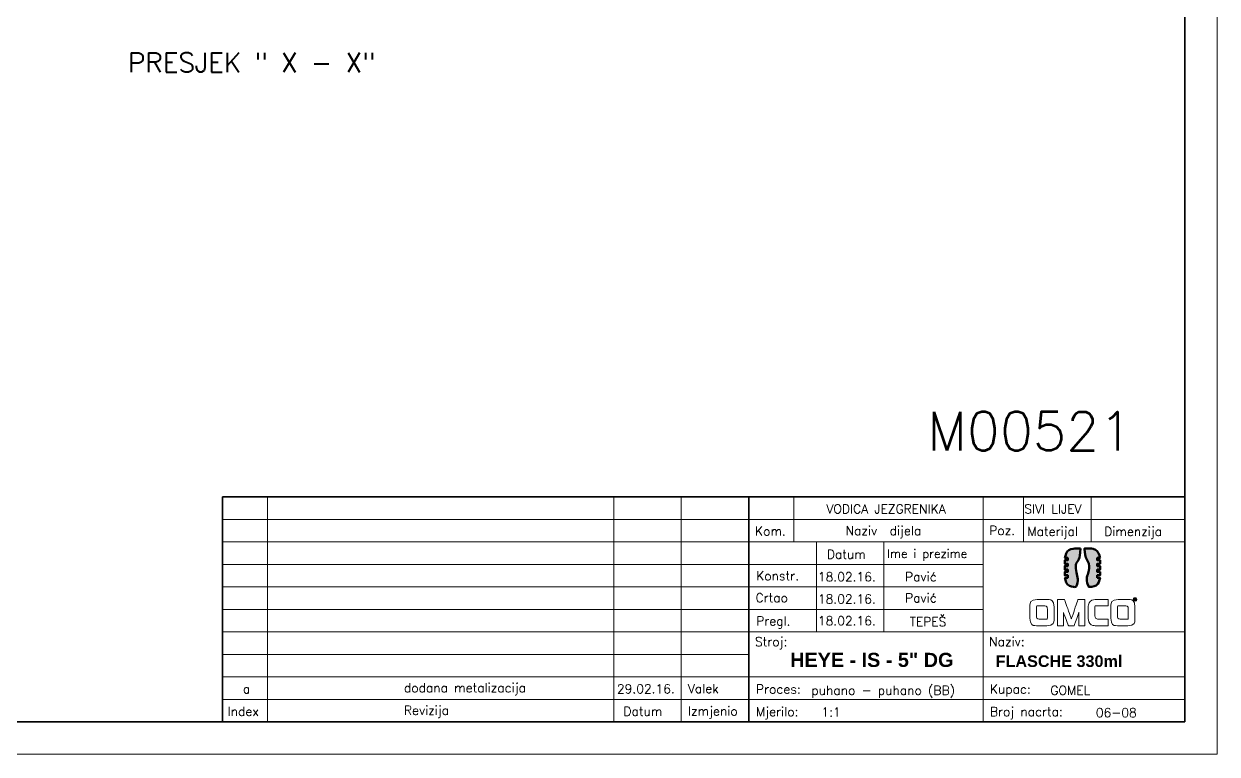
# Model space of a CAD drawing. Extents: x 678 to 975, y 7 to 427.
# Drawn here: x 789.3 to 974.7, y 6.8 to 120.3 of the extents above; entities that cross this region are included whole.
import ezdxf

# ---------------------------------------------------------------- set-up
doc = ezdxf.new("R2010")
doc.units = 0
doc.header["$LTSCALE"] = 0.2
doc.layers.get('0').update_dxf_attribs({"linetype": 'CONTINUOUS', "lineweight": 15})
doc.layers.add('3', color=3, linetype='CONTINUOUS', lineweight=35)
doc.layers.add('4', color=5, linetype='CONTINUOUS', lineweight=50)
doc.styles.add('ROMANS', font='romans.shx')

msp = doc.modelspace()

# ---------------------------------------------------------------- hatches: boundary and pattern name
at = {"layer": '4'}
h = msp.add_hatch(color=142, dxfattribs=at)
edge = h.paths.add_edge_path()
edge.add_spline(control_points=[(951.061, 34.203), (951.061, 34.203), (951.061, 34.203), (951.061, 34.203), (951.061, 34.203), (951.217, 32.824), (952.435, 32.753), (952.615, 32.753), (952.615, 32.753), (952.615, 32.753), (952.75, 32.754), (952.75, 32.754), (952.75, 32.754), (953.389, 33.673), (952.745, 35.013), (952.745, 35.972), (952.745, 35.972), (952.745, 36.724), (953.408, 36.925), (953.48, 38.731), (953.48, 38.731), (952.716, 38.731), (952.716, 38.731), (952.716, 38.731), (951.426, 38.731), (951.132, 37.736), (951.064, 37.281)], knot_values=[0.8095238, 0.8095238, 0.8095238, 0.8095238, 0.8095238, 0.8095238, 0.8095238, 0.8095238, 0.8571429, 0.8571429, 0.8571429, 0.8571429, 0.9047619, 0.9047619, 0.9047619, 0.9047619, 0.952381, 0.952381, 0.952381, 0.952381, 1, 1, 1, 1.047619, 1.047619, 1.047619, 1.047619, 1.0952381, 1.0952381, 1.0952381, 1.0952381], degree=3, periodic=0)
edge.add_spline(control_points=[(951.064, 37.281), (951.064, 37.281), (951.502, 37.281), (951.502, 37.281)], knot_values=[0.0952381, 0.0952381, 0.0952381, 0.0952381, 0.1428571, 0.1428571, 0.1428571, 0.1428571], degree=3, periodic=0)
edge.add_spline(control_points=[(951.502, 37.281), (951.502, 37.281), (951.502, 37.281), (951.502, 37.281), (951.502, 37.281), (951.502, 37.281), (951.502, 36.915), (951.502, 36.915)], knot_values=[0.1428571, 0.1428571, 0.1428571, 0.1428571, 0.1428571, 0.1428571, 0.1428571, 0.1428571, 0.1904762, 0.1904762, 0.1904762, 0.1904762], degree=3, periodic=0)
edge.add_spline(control_points=[(951.502, 36.915), (951.502, 36.915), (951.502, 36.915), (951.502, 36.915), (951.502, 36.915), (951.502, 36.915), (951.044, 36.915), (951.044, 36.915)], knot_values=[0.1904762, 0.1904762, 0.1904762, 0.1904762, 0.1904762, 0.1904762, 0.1904762, 0.1904762, 0.2380952, 0.2380952, 0.2380952, 0.2380952], degree=3, periodic=0)
edge.add_spline(control_points=[(951.044, 36.915), (951.044, 36.915), (951.044, 36.915), (951.044, 36.915), (951.044, 36.915), (951.044, 36.915), (951.044, 36.377), (951.044, 36.377)], knot_values=[0.2380952, 0.2380952, 0.2380952, 0.2380952, 0.2380952, 0.2380952, 0.2380952, 0.2380952, 0.2857143, 0.2857143, 0.2857143, 0.2857143], degree=3, periodic=0)
edge.add_spline(control_points=[(951.044, 36.377), (951.044, 36.377), (951.044, 36.377), (951.044, 36.377), (951.044, 36.377), (951.044, 36.377), (951.502, 36.377), (951.502, 36.377)], knot_values=[0.2857143, 0.2857143, 0.2857143, 0.2857143, 0.2857143, 0.2857143, 0.2857143, 0.2857143, 0.3333333, 0.3333333, 0.3333333, 0.3333333], degree=3, periodic=0)
edge.add_spline(control_points=[(951.502, 36.377), (951.502, 36.377), (951.502, 36.377), (951.502, 36.377), (951.502, 36.377), (951.502, 36.377), (951.502, 36.011), (951.502, 36.011)], knot_values=[0.3333333, 0.3333333, 0.3333333, 0.3333333, 0.3333333, 0.3333333, 0.3333333, 0.3333333, 0.3809524, 0.3809524, 0.3809524, 0.3809524], degree=3, periodic=0)
edge.add_spline(control_points=[(951.502, 36.011), (951.502, 36.011), (951.502, 36.011), (951.502, 36.011), (951.502, 36.011), (951.502, 36.011), (951.044, 36.011), (951.044, 36.011)], knot_values=[0.3809524, 0.3809524, 0.3809524, 0.3809524, 0.3809524, 0.3809524, 0.3809524, 0.3809524, 0.4285714, 0.4285714, 0.4285714, 0.4285714], degree=3, periodic=0)
edge.add_spline(control_points=[(951.044, 36.011), (951.044, 36.011), (951.044, 36.011), (951.044, 36.011), (951.044, 36.011), (951.044, 36.011), (951.044, 35.473), (951.044, 35.473)], knot_values=[0.4285714, 0.4285714, 0.4285714, 0.4285714, 0.4285714, 0.4285714, 0.4285714, 0.4285714, 0.4761905, 0.4761905, 0.4761905, 0.4761905], degree=3, periodic=0)
edge.add_spline(control_points=[(951.044, 35.473), (951.044, 35.473), (951.044, 35.473), (951.044, 35.473), (951.044, 35.473), (951.044, 35.473), (951.502, 35.473), (951.502, 35.473)], knot_values=[0.4761905, 0.4761905, 0.4761905, 0.4761905, 0.4761905, 0.4761905, 0.4761905, 0.4761905, 0.5238095, 0.5238095, 0.5238095, 0.5238095], degree=3, periodic=0)
edge.add_spline(control_points=[(951.502, 35.473), (951.502, 35.473), (951.502, 35.473), (951.502, 35.473), (951.502, 35.473), (951.502, 35.473), (951.502, 35.107), (951.502, 35.107)], knot_values=[0.5238095, 0.5238095, 0.5238095, 0.5238095, 0.5238095, 0.5238095, 0.5238095, 0.5238095, 0.5714286, 0.5714286, 0.5714286, 0.5714286], degree=3, periodic=0)
edge.add_spline(control_points=[(951.502, 35.107), (951.502, 35.107), (951.502, 35.107), (951.502, 35.107), (951.502, 35.107), (951.502, 35.107), (951.044, 35.107), (951.044, 35.107)], knot_values=[0.5714286, 0.5714286, 0.5714286, 0.5714286, 0.5714286, 0.5714286, 0.5714286, 0.5714286, 0.6190476, 0.6190476, 0.6190476, 0.6190476], degree=3, periodic=0)
edge.add_spline(control_points=[(951.044, 35.107), (951.044, 35.107), (951.044, 35.107), (951.044, 35.107), (951.044, 35.107), (951.044, 35.107), (951.044, 34.569), (951.044, 34.569)], knot_values=[0.6190476, 0.6190476, 0.6190476, 0.6190476, 0.6190476, 0.6190476, 0.6190476, 0.6190476, 0.6666667, 0.6666667, 0.6666667, 0.6666667], degree=3, periodic=0)
edge.add_spline(control_points=[(951.044, 34.569), (951.044, 34.569), (951.044, 34.569), (951.044, 34.569), (951.044, 34.569), (951.044, 34.569), (951.502, 34.569), (951.502, 34.569)], knot_values=[0.6666667, 0.6666667, 0.6666667, 0.6666667, 0.6666667, 0.6666667, 0.6666667, 0.6666667, 0.7142857, 0.7142857, 0.7142857, 0.7142857], degree=3, periodic=0)
edge.add_spline(control_points=[(951.502, 34.569), (951.502, 34.569), (951.502, 34.569), (951.502, 34.569), (951.502, 34.569), (951.502, 34.569), (951.502, 34.203), (951.502, 34.203)], knot_values=[0.7142857, 0.7142857, 0.7142857, 0.7142857, 0.7142857, 0.7142857, 0.7142857, 0.7142857, 0.7619048, 0.7619048, 0.7619048, 0.7619048], degree=3, periodic=0)
edge.add_spline(control_points=[(951.502, 34.203), (951.502, 34.203), (951.502, 34.203), (951.502, 34.203), (951.502, 34.203), (951.502, 34.203), (951.061, 34.203), (951.061, 34.203)], knot_values=[0.7619048, 0.7619048, 0.7619048, 0.7619048, 0.7619048, 0.7619048, 0.7619048, 0.7619048, 0.8095238, 0.8095238, 0.8095238, 0.8095238], degree=3, periodic=0)
h = msp.add_hatch(color=253, dxfattribs=at)
edge = h.paths.add_edge_path()
edge.add_spline(control_points=[(956.078, 35.473), (956.078, 35.473), (956.078, 35.473), (956.078, 35.473), (956.078, 35.473), (956.078, 35.473), (956.536, 35.473), (956.536, 35.473)], knot_values=[0.2380952, 0.2380952, 0.2380952, 0.2380952, 0.2380952, 0.2380952, 0.2380952, 0.2380952, 0.2857143, 0.2857143, 0.2857143, 0.2857143], degree=3, periodic=0)
edge.add_spline(control_points=[(956.536, 35.473), (956.536, 35.473), (956.536, 35.473), (956.536, 35.473), (956.536, 35.473), (956.536, 35.473), (956.536, 36.011), (956.536, 36.011)], knot_values=[0.2857143, 0.2857143, 0.2857143, 0.2857143, 0.2857143, 0.2857143, 0.2857143, 0.2857143, 0.3333333, 0.3333333, 0.3333333, 0.3333333], degree=3, periodic=0)
edge.add_spline(control_points=[(956.536, 36.011), (956.536, 36.011), (956.536, 36.011), (956.536, 36.011), (956.536, 36.011), (956.536, 36.011), (956.078, 36.011), (956.078, 36.011)], knot_values=[0.3333333, 0.3333333, 0.3333333, 0.3333333, 0.3333333, 0.3333333, 0.3333333, 0.3333333, 0.3809524, 0.3809524, 0.3809524, 0.3809524], degree=3, periodic=0)
edge.add_spline(control_points=[(956.078, 36.011), (956.078, 36.011), (956.078, 36.011), (956.078, 36.011), (956.078, 36.011), (956.078, 36.011), (956.078, 36.377), (956.078, 36.377)], knot_values=[0.3809524, 0.3809524, 0.3809524, 0.3809524, 0.3809524, 0.3809524, 0.3809524, 0.3809524, 0.4285714, 0.4285714, 0.4285714, 0.4285714], degree=3, periodic=0)
edge.add_spline(control_points=[(956.078, 36.377), (956.078, 36.377), (956.078, 36.377), (956.078, 36.377), (956.078, 36.377), (956.078, 36.377), (956.536, 36.377), (956.536, 36.377)], knot_values=[0.4285714, 0.4285714, 0.4285714, 0.4285714, 0.4285714, 0.4285714, 0.4285714, 0.4285714, 0.4761905, 0.4761905, 0.4761905, 0.4761905], degree=3, periodic=0)
edge.add_spline(control_points=[(956.536, 36.377), (956.536, 36.377), (956.536, 36.377), (956.536, 36.377), (956.536, 36.377), (956.536, 36.377), (956.536, 36.915), (956.536, 36.915)], knot_values=[0.4761905, 0.4761905, 0.4761905, 0.4761905, 0.4761905, 0.4761905, 0.4761905, 0.4761905, 0.5238095, 0.5238095, 0.5238095, 0.5238095], degree=3, periodic=0)
edge.add_spline(control_points=[(956.536, 36.915), (956.536, 36.915), (956.536, 36.915), (956.536, 36.915), (956.536, 36.915), (956.536, 36.915), (956.078, 36.915), (956.078, 36.915)], knot_values=[0.5238095, 0.5238095, 0.5238095, 0.5238095, 0.5238095, 0.5238095, 0.5238095, 0.5238095, 0.5714286, 0.5714286, 0.5714286, 0.5714286], degree=3, periodic=0)
edge.add_spline(control_points=[(956.078, 36.915), (956.078, 36.915), (956.078, 36.915), (956.078, 36.915), (956.078, 36.915), (956.078, 36.915), (956.078, 37.281), (956.078, 37.281)], knot_values=[0.5714286, 0.5714286, 0.5714286, 0.5714286, 0.5714286, 0.5714286, 0.5714286, 0.5714286, 0.6190476, 0.6190476, 0.6190476, 0.6190476], degree=3, periodic=0)
edge.add_spline(control_points=[(956.078, 37.281), (956.078, 37.281), (956.078, 37.281), (956.078, 37.281), (956.078, 37.281), (956.078, 37.281), (956.518, 37.281), (956.518, 37.281)], knot_values=[0.6190476, 0.6190476, 0.6190476, 0.6190476, 0.6190476, 0.6190476, 0.6190476, 0.6190476, 0.6666667, 0.6666667, 0.6666667, 0.6666667], degree=3, periodic=0)
edge.add_spline(control_points=[(956.518, 37.281), (956.518, 37.281), (956.518, 37.281), (956.518, 37.281), (956.518, 37.281), (956.357, 38.651), (955.145, 38.731), (954.965, 38.731), (954.965, 38.731), (954.965, 38.731), (954.1, 38.731), (954.1, 38.731)], knot_values=[0.6666667, 0.6666667, 0.6666667, 0.6666667, 0.6666667, 0.6666667, 0.6666667, 0.6666667, 0.7142857, 0.7142857, 0.7142857, 0.7142857, 0.7619048, 0.7619048, 0.7619048, 0.7619048], degree=3, periodic=0)
edge.add_spline(control_points=[(954.1, 38.731), (954.1, 38.731), (954.1, 38.731), (954.1, 38.731), (954.1, 38.731), (954.172, 36.925), (954.835, 36.724), (954.835, 35.972), (954.835, 35.972), (954.835, 35.013), (954.191, 33.673), (954.83, 32.753), (954.83, 32.753), (954.83, 32.753), (954.874, 32.754), (954.874, 32.754), (954.874, 32.754), (956.164, 32.754), (956.453, 33.749), (956.517, 34.203)], knot_values=[0.7619048, 0.7619048, 0.7619048, 0.7619048, 0.7619048, 0.7619048, 0.7619048, 0.7619048, 0.8095238, 0.8095238, 0.8095238, 0.8095238, 0.8571429, 0.8571429, 0.8571429, 0.8571429, 0.9047619, 0.9047619, 0.9047619, 0.9047619, 0.952381, 0.952381, 0.952381, 0.952381], degree=3, periodic=0)
edge.add_spline(control_points=[(956.517, 34.203), (956.517, 34.203), (956.078, 34.203), (956.078, 34.203), (956.078, 34.203), (956.078, 34.569), (956.078, 34.569)], knot_values=[0.952381, 0.952381, 0.952381, 0.952381, 1, 1, 1, 1.047619, 1.047619, 1.047619, 1.047619], degree=3, periodic=0)
edge.add_spline(control_points=[(956.078, 34.569), (956.078, 34.569), (956.078, 34.569), (956.078, 34.569), (956.078, 34.569), (956.078, 34.569), (956.536, 34.569), (956.536, 34.569)], knot_values=[0.047619, 0.047619, 0.047619, 0.047619, 0.047619, 0.047619, 0.047619, 0.047619, 0.0952381, 0.0952381, 0.0952381, 0.0952381], degree=3, periodic=0)
edge.add_spline(control_points=[(956.536, 34.569), (956.536, 34.569), (956.536, 34.569), (956.536, 34.569), (956.536, 34.569), (956.536, 34.569), (956.536, 35.107), (956.536, 35.107)], knot_values=[0.0952381, 0.0952381, 0.0952381, 0.0952381, 0.0952381, 0.0952381, 0.0952381, 0.0952381, 0.1428571, 0.1428571, 0.1428571, 0.1428571], degree=3, periodic=0)
edge.add_spline(control_points=[(956.536, 35.107), (956.536, 35.107), (956.536, 35.107), (956.536, 35.107), (956.536, 35.107), (956.536, 35.107), (956.078, 35.107), (956.078, 35.107)], knot_values=[0.1428571, 0.1428571, 0.1428571, 0.1428571, 0.1428571, 0.1428571, 0.1428571, 0.1428571, 0.1904762, 0.1904762, 0.1904762, 0.1904762], degree=3, periodic=0)
edge.add_spline(control_points=[(956.078, 35.107), (956.078, 35.107), (956.078, 35.107), (956.078, 35.107), (956.078, 35.107), (956.078, 35.107), (956.078, 35.473), (956.078, 35.473)], knot_values=[0.1904762, 0.1904762, 0.1904762, 0.1904762, 0.1904762, 0.1904762, 0.1904762, 0.1904762, 0.2380952, 0.2380952, 0.2380952, 0.2380952], degree=3, periodic=0)

# ---------------------------------------------------------------- linework, layer by layer
at = {"linetype": 'ByBlock'}
for p, q in [((974.719, 6.758), (974.719, 426.758)), ((677.719, 6.758), (974.719, 6.758))]:
    msp.add_line(p, q, dxfattribs=at)
for p, q in [((827.141, 46.758), (827.141, 11.758)), ((880.93, 46.758), (880.93, 11.758)), ((891.43, 46.758), (891.43, 11.758)), ((908.93, 46.758), (908.93, 39.758)), ((938.33, 46.758), (938.33, 11.758)), ((944.63, 46.758), (944.63, 39.758)), ((955.13, 46.758), (955.13, 39.758)), ((820.141, 43.258), (969.719, 43.258)), ((969.719, 39.758), (820.141, 39.758)), ((912.43, 39.758), (912.43, 25.758)), ((922.93, 39.758), (922.93, 25.758)), ((820.141, 36.258), (938.33, 36.258)), ((820.141, 32.758), (938.33, 32.758)), ((820.141, 29.258), (938.33, 29.258)), ((820.141, 25.758), (969.719, 25.758)), ((901.93, 22.258), (820.141, 22.258)), ((820.141, 18.758), (969.719, 18.758)), ((820.141, 15.258), (969.719, 15.258))]:
    msp.add_line(p, q)
for points, knots in [([(948.237, 26.733), (948.237, 26.733), (946.699, 26.733), (946.699, 26.733), (946.699, 26.733), (946.567, 26.733), (945.629, 26.788), (945.629, 27.927), (945.629, 27.927), (945.629, 27.927), (945.629, 29.665), (945.629, 29.665), (945.629, 29.665), (945.629, 29.665), (945.629, 30.803), (946.767, 30.803), (946.767, 30.803), (946.767, 30.803), (948.299, 30.803), (948.299, 30.803), (948.299, 30.803), (948.43, 30.803), (949.368, 30.741), (949.368, 29.603), (949.368, 29.603), (949.368, 29.603), (949.368, 27.872), (949.368, 27.872), (949.368, 27.872), (949.368, 27.872), (949.375, 26.733), (948.237, 26.733)], [0, 0, 0, 0, 0.125, 0.125, 0.125, 0.1875, 0.25, 0.25, 0.25, 0.3125, 0.375, 0.375, 0.375, 0.4375, 0.5, 0.5, 0.5, 0.5625, 0.625, 0.625, 0.625, 0.6875, 0.75, 0.75, 0.75, 0.8125, 0.875, 0.875, 0.875, 0.9375, 1, 1, 1, 1]), ([(948.333, 29.369), (948.333, 29.369), (948.333, 29.838), (947.933, 29.838), (947.933, 29.838), (947.933, 29.838), (946.795, 29.838), (946.795, 29.838), (946.795, 29.838), (946.795, 29.838), (946.664, 29.831), (946.664, 29.7), (946.664, 29.7), (946.664, 29.7), (946.664, 28.23), (946.664, 28.23), (946.664, 28.23), (946.664, 28.23), (946.664, 27.768), (947.064, 27.768), (947.064, 27.768), (947.064, 27.768), (948.202, 27.768), (948.202, 27.768), (948.202, 27.768), (948.202, 27.768), (948.333, 27.768), (948.333, 27.899), (948.333, 27.899), (948.333, 27.899), (948.333, 29.369), (948.333, 29.369)], [0, 0, 0, 0, 0.125, 0.125, 0.125, 0.1875, 0.25, 0.25, 0.25, 0.3125, 0.375, 0.375, 0.375, 0.4375, 0.5, 0.5, 0.5, 0.5625, 0.625, 0.625, 0.625, 0.6875, 0.75, 0.75, 0.75, 0.8125, 0.875, 0.875, 0.875, 0.9375, 1, 1, 1, 1]), ([(953.245, 26.733), (953.245, 26.733), (953.245, 28.865), (953.245, 28.865), (953.245, 28.865), (953.245, 28.865), (952.5, 26.733), (952.5, 26.733), (952.5, 26.733), (952.5, 26.733), (951.603, 26.733), (951.603, 26.733), (951.603, 26.733), (951.603, 26.733), (950.845, 28.768), (950.845, 28.768), (950.845, 28.768), (950.845, 28.768), (950.845, 26.733), (950.845, 26.733), (950.845, 26.733), (950.845, 26.733), (949.886, 26.733), (949.886, 26.733), (949.886, 26.733), (949.886, 26.733), (949.886, 30.803), (949.886, 30.803), (949.886, 30.803), (949.886, 30.803), (950.996, 30.803), (950.996, 30.803), (950.996, 30.803), (950.996, 30.803), (952.065, 27.802), (952.065, 27.802), (952.065, 27.802), (952.065, 27.802), (953.086, 30.803), (953.086, 30.803), (953.086, 30.803), (953.086, 30.803), (954.176, 30.803), (954.176, 30.803), (954.176, 30.803), (954.176, 30.803), (954.176, 26.733), (954.176, 26.733), (954.176, 26.733), (954.176, 26.733), (953.245, 26.733), (953.245, 26.733)], [0, 0, 0, 0, 0.0769231, 0.0769231, 0.0769231, 0.1153846, 0.1538462, 0.1538462, 0.1538462, 0.1923077, 0.2307692, 0.2307692, 0.2307692, 0.2692308, 0.3076923, 0.3076923, 0.3076923, 0.3461538, 0.3846154, 0.3846154, 0.3846154, 0.4230769, 0.4615385, 0.4615385, 0.4615385, 0.5, 0.5384615, 0.5384615, 0.5384615, 0.5769231, 0.6153846, 0.6153846, 0.6153846, 0.6538462, 0.6923077, 0.6923077, 0.6923077, 0.7307692, 0.7692308, 0.7692308, 0.7692308, 0.8076923, 0.8461538, 0.8461538, 0.8461538, 0.8846154, 0.9230769, 0.9230769, 0.9230769, 0.9615385, 1, 1, 1, 1]), ([(957.764, 27.768), (957.764, 27.768), (956.129, 27.768), (956.129, 27.768), (956.129, 27.768), (955.728, 27.768), (955.728, 28.23), (955.728, 28.23), (955.728, 28.23), (955.728, 28.23), (955.728, 29.7), (955.728, 29.7), (955.728, 29.7), (955.728, 29.831), (955.86, 29.838), (955.86, 29.838), (955.86, 29.838), (955.86, 29.838), (957.764, 29.838), (957.764, 29.838), (957.764, 29.838), (957.764, 29.838), (957.764, 30.803), (957.764, 30.803), (957.764, 30.803), (957.764, 30.803), (955.832, 30.803), (955.832, 30.803), (955.832, 30.803), (954.694, 30.803), (954.694, 29.665), (954.694, 29.665), (954.694, 29.665), (954.694, 29.665), (954.694, 27.927), (954.694, 27.927), (954.694, 27.927), (954.694, 26.788), (955.632, 26.733), (955.763, 26.733), (955.763, 26.733), (955.763, 26.733), (957.764, 26.733), (957.764, 26.733), (957.764, 26.733), (957.764, 26.733), (957.764, 27.768), (957.764, 27.768)], [0, 0, 0, 0, 0.0833333, 0.0833333, 0.0833333, 0.125, 0.1666667, 0.1666667, 0.1666667, 0.2083333, 0.25, 0.25, 0.25, 0.2916667, 0.3333333, 0.3333333, 0.3333333, 0.375, 0.4166667, 0.4166667, 0.4166667, 0.4583333, 0.5, 0.5, 0.5, 0.5416667, 0.5833333, 0.5833333, 0.5833333, 0.625, 0.6666667, 0.6666667, 0.6666667, 0.7083333, 0.75, 0.75, 0.75, 0.7916667, 0.8333333, 0.8333333, 0.8333333, 0.875, 0.9166667, 0.9166667, 0.9166667, 0.9583333, 1, 1, 1, 1]), ([(960.82, 26.733), (960.82, 26.733), (959.281, 26.733), (959.281, 26.733), (959.281, 26.733), (959.15, 26.733), (958.212, 26.788), (958.212, 27.927), (958.212, 27.927), (958.212, 27.927), (958.212, 29.665), (958.212, 29.665), (958.212, 29.665), (958.212, 29.665), (958.212, 30.803), (959.35, 30.803), (959.35, 30.803), (959.35, 30.803), (960.882, 30.803), (960.882, 30.803), (960.882, 30.803), (961.013, 30.803), (961.951, 30.741), (961.951, 29.603), (961.951, 29.603), (961.951, 29.603), (961.951, 27.872), (961.951, 27.872), (961.951, 27.872), (961.951, 27.872), (961.958, 26.733), (960.82, 26.733)], [0, 0, 0, 0, 0.125, 0.125, 0.125, 0.1875, 0.25, 0.25, 0.25, 0.3125, 0.375, 0.375, 0.375, 0.4375, 0.5, 0.5, 0.5, 0.5625, 0.625, 0.625, 0.625, 0.6875, 0.75, 0.75, 0.75, 0.8125, 0.875, 0.875, 0.875, 0.9375, 1, 1, 1, 1]), ([(960.916, 29.369), (960.916, 29.369), (960.916, 29.838), (960.516, 29.838), (960.516, 29.838), (960.516, 29.838), (959.378, 29.838), (959.378, 29.838), (959.378, 29.838), (959.378, 29.838), (959.247, 29.831), (959.247, 29.7), (959.247, 29.7), (959.247, 29.7), (959.247, 28.23), (959.247, 28.23), (959.247, 28.23), (959.247, 28.23), (959.247, 27.768), (959.647, 27.768), (959.647, 27.768), (959.647, 27.768), (960.785, 27.768), (960.785, 27.768), (960.785, 27.768), (960.785, 27.768), (960.916, 27.768), (960.916, 27.899), (960.916, 27.899), (960.916, 27.899), (960.916, 29.369), (960.916, 29.369)], [0, 0, 0, 0, 0.125, 0.125, 0.125, 0.1875, 0.25, 0.25, 0.25, 0.3125, 0.375, 0.375, 0.375, 0.4375, 0.5, 0.5, 0.5, 0.5625, 0.625, 0.625, 0.625, 0.6875, 0.75, 0.75, 0.75, 0.8125, 0.875, 0.875, 0.875, 0.9375, 1, 1, 1, 1]), ([(961.967, 30.545), (961.816, 30.545), (961.693, 30.668), (961.693, 30.82), (961.693, 30.82), (961.693, 30.971), (961.816, 31.094), (961.967, 31.094), (961.967, 31.094), (962.119, 31.094), (962.242, 30.971), (962.242, 30.82), (962.242, 30.82), (962.242, 30.668), (962.119, 30.545), (961.967, 30.545)], [0, 0, 0, 0, 0.25, 0.25, 0.25, 0.375, 0.5, 0.5, 0.5, 0.625, 0.75, 0.75, 0.75, 0.875, 1, 1, 1, 1]), ([(961.967, 31.034), (961.85, 31.034), (961.753, 30.937), (961.753, 30.82), (961.753, 30.82), (961.753, 30.702), (961.85, 30.606), (961.967, 30.606), (961.967, 30.606), (962.085, 30.606), (962.181, 30.702), (962.181, 30.82), (962.181, 30.82), (962.181, 30.937), (962.085, 31.034), (961.967, 31.034)], [0, 0, 0, 0, 0.25, 0.25, 0.25, 0.375, 0.5, 0.5, 0.5, 0.625, 0.75, 0.75, 0.75, 0.875, 1, 1, 1, 1]), ([(962.03, 30.772), (962.03, 30.772), (962.087, 30.685), (962.087, 30.685), (962.087, 30.685), (962.087, 30.685), (962.011, 30.685), (962.011, 30.685), (962.011, 30.685), (962.011, 30.685), (961.963, 30.763), (961.963, 30.763), (961.963, 30.763), (961.963, 30.763), (961.933, 30.763), (961.933, 30.763), (961.933, 30.763), (961.933, 30.763), (961.933, 30.685), (961.933, 30.685), (961.933, 30.685), (961.933, 30.685), (961.865, 30.685), (961.865, 30.685), (961.865, 30.685), (961.865, 30.685), (961.865, 30.964), (961.865, 30.964), (961.865, 30.964), (961.865, 30.964), (961.986, 30.964), (961.986, 30.964), (961.986, 30.964), (962.009, 30.964), (962.092, 30.964), (962.092, 30.863), (962.092, 30.863), (962.092, 30.81), (962.06, 30.784), (962.03, 30.772)], [0, 0, 0, 0, 0.1, 0.1, 0.1, 0.15, 0.2, 0.2, 0.2, 0.25, 0.3, 0.3, 0.3, 0.35, 0.4, 0.4, 0.4, 0.45, 0.5, 0.5, 0.5, 0.55, 0.6, 0.6, 0.6, 0.65, 0.7, 0.7, 0.7, 0.75, 0.8, 0.8, 0.8, 0.85, 0.9, 0.9, 0.9, 0.95, 1, 1, 1, 1]), ([(961.969, 30.905), (961.969, 30.905), (961.933, 30.905), (961.933, 30.905), (961.933, 30.905), (961.933, 30.905), (961.933, 30.818), (961.933, 30.818), (961.933, 30.818), (961.933, 30.818), (961.969, 30.818), (961.969, 30.818), (961.969, 30.818), (962.005, 30.818), (962.02, 30.831), (962.02, 30.863), (962.02, 30.863), (962.02, 30.895), (962.005, 30.905), (961.969, 30.905)], [0, 0, 0, 0, 0.2, 0.2, 0.2, 0.3, 0.4, 0.4, 0.4, 0.5, 0.6, 0.6, 0.6, 0.7, 0.8, 0.8, 0.8, 0.9, 1, 1, 1, 1])]:
    msp.add_open_spline(points, degree=3, knots=knots)
at = {"layer": '3', "linetype": 'ByBlock'}
for p, q in [((969.719, 11.758), (969.719, 421.758)), ((697.719, 11.758), (969.719, 11.758))]:
    msp.add_line(p, q, dxfattribs=at)
at = {"layer": '3'}
for p, q in [((820.141, 46.758), (820.141, 11.758)), ((820.141, 46.758), (969.719, 46.758)), ((901.93, 46.758), (901.93, 11.758)), ((969.719, 46.758), (969.719, 11.758))]:
    msp.add_line(p, q, dxfattribs=at)
at = {"layer": '4', "color": 142}
msp.add_open_spline([(953.48, 38.731), (953.48, 38.731), (952.716, 38.731), (952.716, 38.731), (952.716, 38.731), (951.426, 38.731), (951.132, 37.736), (951.064, 37.281), (951.064, 37.281), (951.064, 37.281), (951.502, 37.281), (951.502, 37.281), (951.502, 37.281), (951.502, 37.281), (951.502, 36.915), (951.502, 36.915), (951.502, 36.915), (951.502, 36.915), (951.044, 36.915), (951.044, 36.915), (951.044, 36.915), (951.044, 36.915), (951.044, 36.377), (951.044, 36.377), (951.044, 36.377), (951.044, 36.377), (951.502, 36.377), (951.502, 36.377), (951.502, 36.377), (951.502, 36.377), (951.502, 36.011), (951.502, 36.011), (951.502, 36.011), (951.502, 36.011), (951.044, 36.011), (951.044, 36.011), (951.044, 36.011), (951.044, 36.011), (951.044, 35.473), (951.044, 35.473), (951.044, 35.473), (951.044, 35.473), (951.502, 35.473), (951.502, 35.473), (951.502, 35.473), (951.502, 35.473), (951.502, 35.107), (951.502, 35.107), (951.502, 35.107), (951.502, 35.107), (951.044, 35.107), (951.044, 35.107), (951.044, 35.107), (951.044, 35.107), (951.044, 34.569), (951.044, 34.569), (951.044, 34.569), (951.044, 34.569), (951.502, 34.569), (951.502, 34.569), (951.502, 34.569), (951.502, 34.569), (951.502, 34.203), (951.502, 34.203), (951.502, 34.203), (951.502, 34.203), (951.061, 34.203), (951.061, 34.203), (951.061, 34.203), (951.217, 32.824), (952.435, 32.753), (952.615, 32.753), (952.615, 32.753), (952.615, 32.753), (952.75, 32.754), (952.75, 32.754), (952.75, 32.754), (953.389, 33.673), (952.745, 35.013), (952.745, 35.972), (952.745, 35.972), (952.745, 36.724), (953.408, 36.925), (953.48, 38.731)], degree=3, knots=[0, 0, 0, 0, 0.047619, 0.047619, 0.047619, 0.0714286, 0.0952381, 0.0952381, 0.0952381, 0.1190476, 0.1428571, 0.1428571, 0.1428571, 0.1666667, 0.1904762, 0.1904762, 0.1904762, 0.2142857, 0.2380952, 0.2380952, 0.2380952, 0.2619048, 0.2857143, 0.2857143, 0.2857143, 0.3095238, 0.3333333, 0.3333333, 0.3333333, 0.3571429, 0.3809524, 0.3809524, 0.3809524, 0.4047619, 0.4285714, 0.4285714, 0.4285714, 0.452381, 0.4761905, 0.4761905, 0.4761905, 0.5, 0.5238095, 0.5238095, 0.5238095, 0.547619, 0.5714286, 0.5714286, 0.5714286, 0.5952381, 0.6190476, 0.6190476, 0.6190476, 0.6428571, 0.6666667, 0.6666667, 0.6666667, 0.6904762, 0.7142857, 0.7142857, 0.7142857, 0.7380952, 0.7619048, 0.7619048, 0.7619048, 0.7857143, 0.8095238, 0.8095238, 0.8095238, 0.8333333, 0.8571429, 0.8571429, 0.8571429, 0.8809524, 0.9047619, 0.9047619, 0.9047619, 0.9285714, 0.952381, 0.952381, 0.952381, 0.9761905, 1, 1, 1, 1], dxfattribs=at)
at = {"layer": '4', "color": 253}
msp.add_open_spline([(956.078, 34.203), (956.078, 34.203), (956.078, 34.569), (956.078, 34.569), (956.078, 34.569), (956.078, 34.569), (956.536, 34.569), (956.536, 34.569), (956.536, 34.569), (956.536, 34.569), (956.536, 35.107), (956.536, 35.107), (956.536, 35.107), (956.536, 35.107), (956.078, 35.107), (956.078, 35.107), (956.078, 35.107), (956.078, 35.107), (956.078, 35.473), (956.078, 35.473), (956.078, 35.473), (956.078, 35.473), (956.536, 35.473), (956.536, 35.473), (956.536, 35.473), (956.536, 35.473), (956.536, 36.011), (956.536, 36.011), (956.536, 36.011), (956.536, 36.011), (956.078, 36.011), (956.078, 36.011), (956.078, 36.011), (956.078, 36.011), (956.078, 36.377), (956.078, 36.377), (956.078, 36.377), (956.078, 36.377), (956.536, 36.377), (956.536, 36.377), (956.536, 36.377), (956.536, 36.377), (956.536, 36.915), (956.536, 36.915), (956.536, 36.915), (956.536, 36.915), (956.078, 36.915), (956.078, 36.915), (956.078, 36.915), (956.078, 36.915), (956.078, 37.281), (956.078, 37.281), (956.078, 37.281), (956.078, 37.281), (956.518, 37.281), (956.518, 37.281), (956.518, 37.281), (956.357, 38.651), (955.145, 38.731), (954.965, 38.731), (954.965, 38.731), (954.965, 38.731), (954.1, 38.731), (954.1, 38.731), (954.1, 38.731), (954.172, 36.925), (954.835, 36.724), (954.835, 35.972), (954.835, 35.972), (954.835, 35.013), (954.191, 33.673), (954.83, 32.753), (954.83, 32.753), (954.83, 32.753), (954.874, 32.754), (954.874, 32.754), (954.874, 32.754), (956.164, 32.754), (956.453, 33.749), (956.517, 34.203), (956.517, 34.203), (956.517, 34.203), (956.078, 34.203), (956.078, 34.203)], degree=3, knots=[0, 0, 0, 0, 0.047619, 0.047619, 0.047619, 0.0714286, 0.0952381, 0.0952381, 0.0952381, 0.1190476, 0.1428571, 0.1428571, 0.1428571, 0.1666667, 0.1904762, 0.1904762, 0.1904762, 0.2142857, 0.2380952, 0.2380952, 0.2380952, 0.2619048, 0.2857143, 0.2857143, 0.2857143, 0.3095238, 0.3333333, 0.3333333, 0.3333333, 0.3571429, 0.3809524, 0.3809524, 0.3809524, 0.4047619, 0.4285714, 0.4285714, 0.4285714, 0.452381, 0.4761905, 0.4761905, 0.4761905, 0.5, 0.5238095, 0.5238095, 0.5238095, 0.547619, 0.5714286, 0.5714286, 0.5714286, 0.5952381, 0.6190476, 0.6190476, 0.6190476, 0.6428571, 0.6666667, 0.6666667, 0.6666667, 0.6904762, 0.7142857, 0.7142857, 0.7142857, 0.7380952, 0.7619048, 0.7619048, 0.7619048, 0.7857143, 0.8095238, 0.8095238, 0.8095238, 0.8333333, 0.8571429, 0.8571429, 0.8571429, 0.8809524, 0.9047619, 0.9047619, 0.9047619, 0.9285714, 0.952381, 0.952381, 0.952381, 0.9761905, 1, 1, 1, 1], dxfattribs=at)

# ---------------------------------------------------------------- texts
at = {"style": 'ROMANS'}
for s, height, p in [('PRESJEK " X - X"', 3, (805.439, 112.813)), ('M00521', 6, (929.641, 54.004)), ('VODICA JEZGRENIKA', 1.4, (913.998, 44.196)), ('SIVI LIJEV', 1.4, (944.75, 44.196)), ('Kom.', 1.4, (902.899, 40.741)), ('Naziv  dijela', 1.4, (916.971, 40.818)), ('Poz.', 1.4, (939.295, 40.843)), ('Materijal', 1.4, (945.228, 40.688)), ('Dimenzija', 1.4, (957.156, 40.691)), ('Datum', 1.4, (914.057, 37.147)), ('Ime i prezime', 1.33, (923.412, 37.279)), ('Konstr.', 1.4, (903.068, 33.797)), ('18.02.16.', 1.4, (912.667, 33.636)), ('Pavić', 1.4, (926.221, 33.636)), ('Crtao', 1.4, (902.975, 30.379)), ('18.02.16.', 1.4, (912.667, 30.183)), ('Pavić', 1.4, (926.221, 30.355)), ('Pregl.', 1.4, (903.068, 26.775)), ('18.02.16.', 1.4, (912.667, 26.796)), ('TEPEŠ', 1.4, (926.925, 26.654)), ('Stroj:', 1.4, (902.878, 23.549)), ('Naziv:', 1.4, (939.278, 23.549)), ('a', 1.4, (823.296, 16.202)), ('dodana metalizacija', 1.4, (848.324, 16.374)), ('29.02.16.', 1.4, (881.431, 16.214)), ('Valek', 1.4, (892.462, 16.254)), ('Proces:', 1.4, (903.047, 16.171)), ('puhano - puhano (BB)', 1.4, (911.662, 15.983)), ('Kupac:', 1.4, (939.389, 16.171)), ('GOMEL', 1.4, (948.804, 15.983)), ('Index', 1.4, (820.922, 12.702)), ('Revizija', 1.4, (848.324, 12.874)), ('Datum', 1.4, (882.444, 12.714)), ('Izmjenio', 1.4, (892.462, 12.754)), ('Mjerilo:', 1.4, (903.047, 12.671)), ('1:1', 1.4, (913.214, 12.618)), ('Broj nacrta:', 1.4, (939.398, 12.669)), ('06-08', 1.4, (955.867, 12.507))]:
    msp.add_text(s, height=height, dxfattribs=at).set_placement(p)
at = {"attachment_point": 1, "style": 'ROMANS'}
for s, insert, char_height, width in [('{\\fArial|b1|i0|c238|p34;HEYE - IS - 5" DG}', (908.365, 22.516), 2.2, 40.4434), ('{\\fArial|b1|i0|c238|p34;FLASCHE 330ml}', (940.291, 22.12), 1.8, 35.148)]:
    msp.add_mtext(s, dxfattribs=dict(at, insert=insert, char_height=char_height, width=width))

doc.saveas('drawing.dxf')
